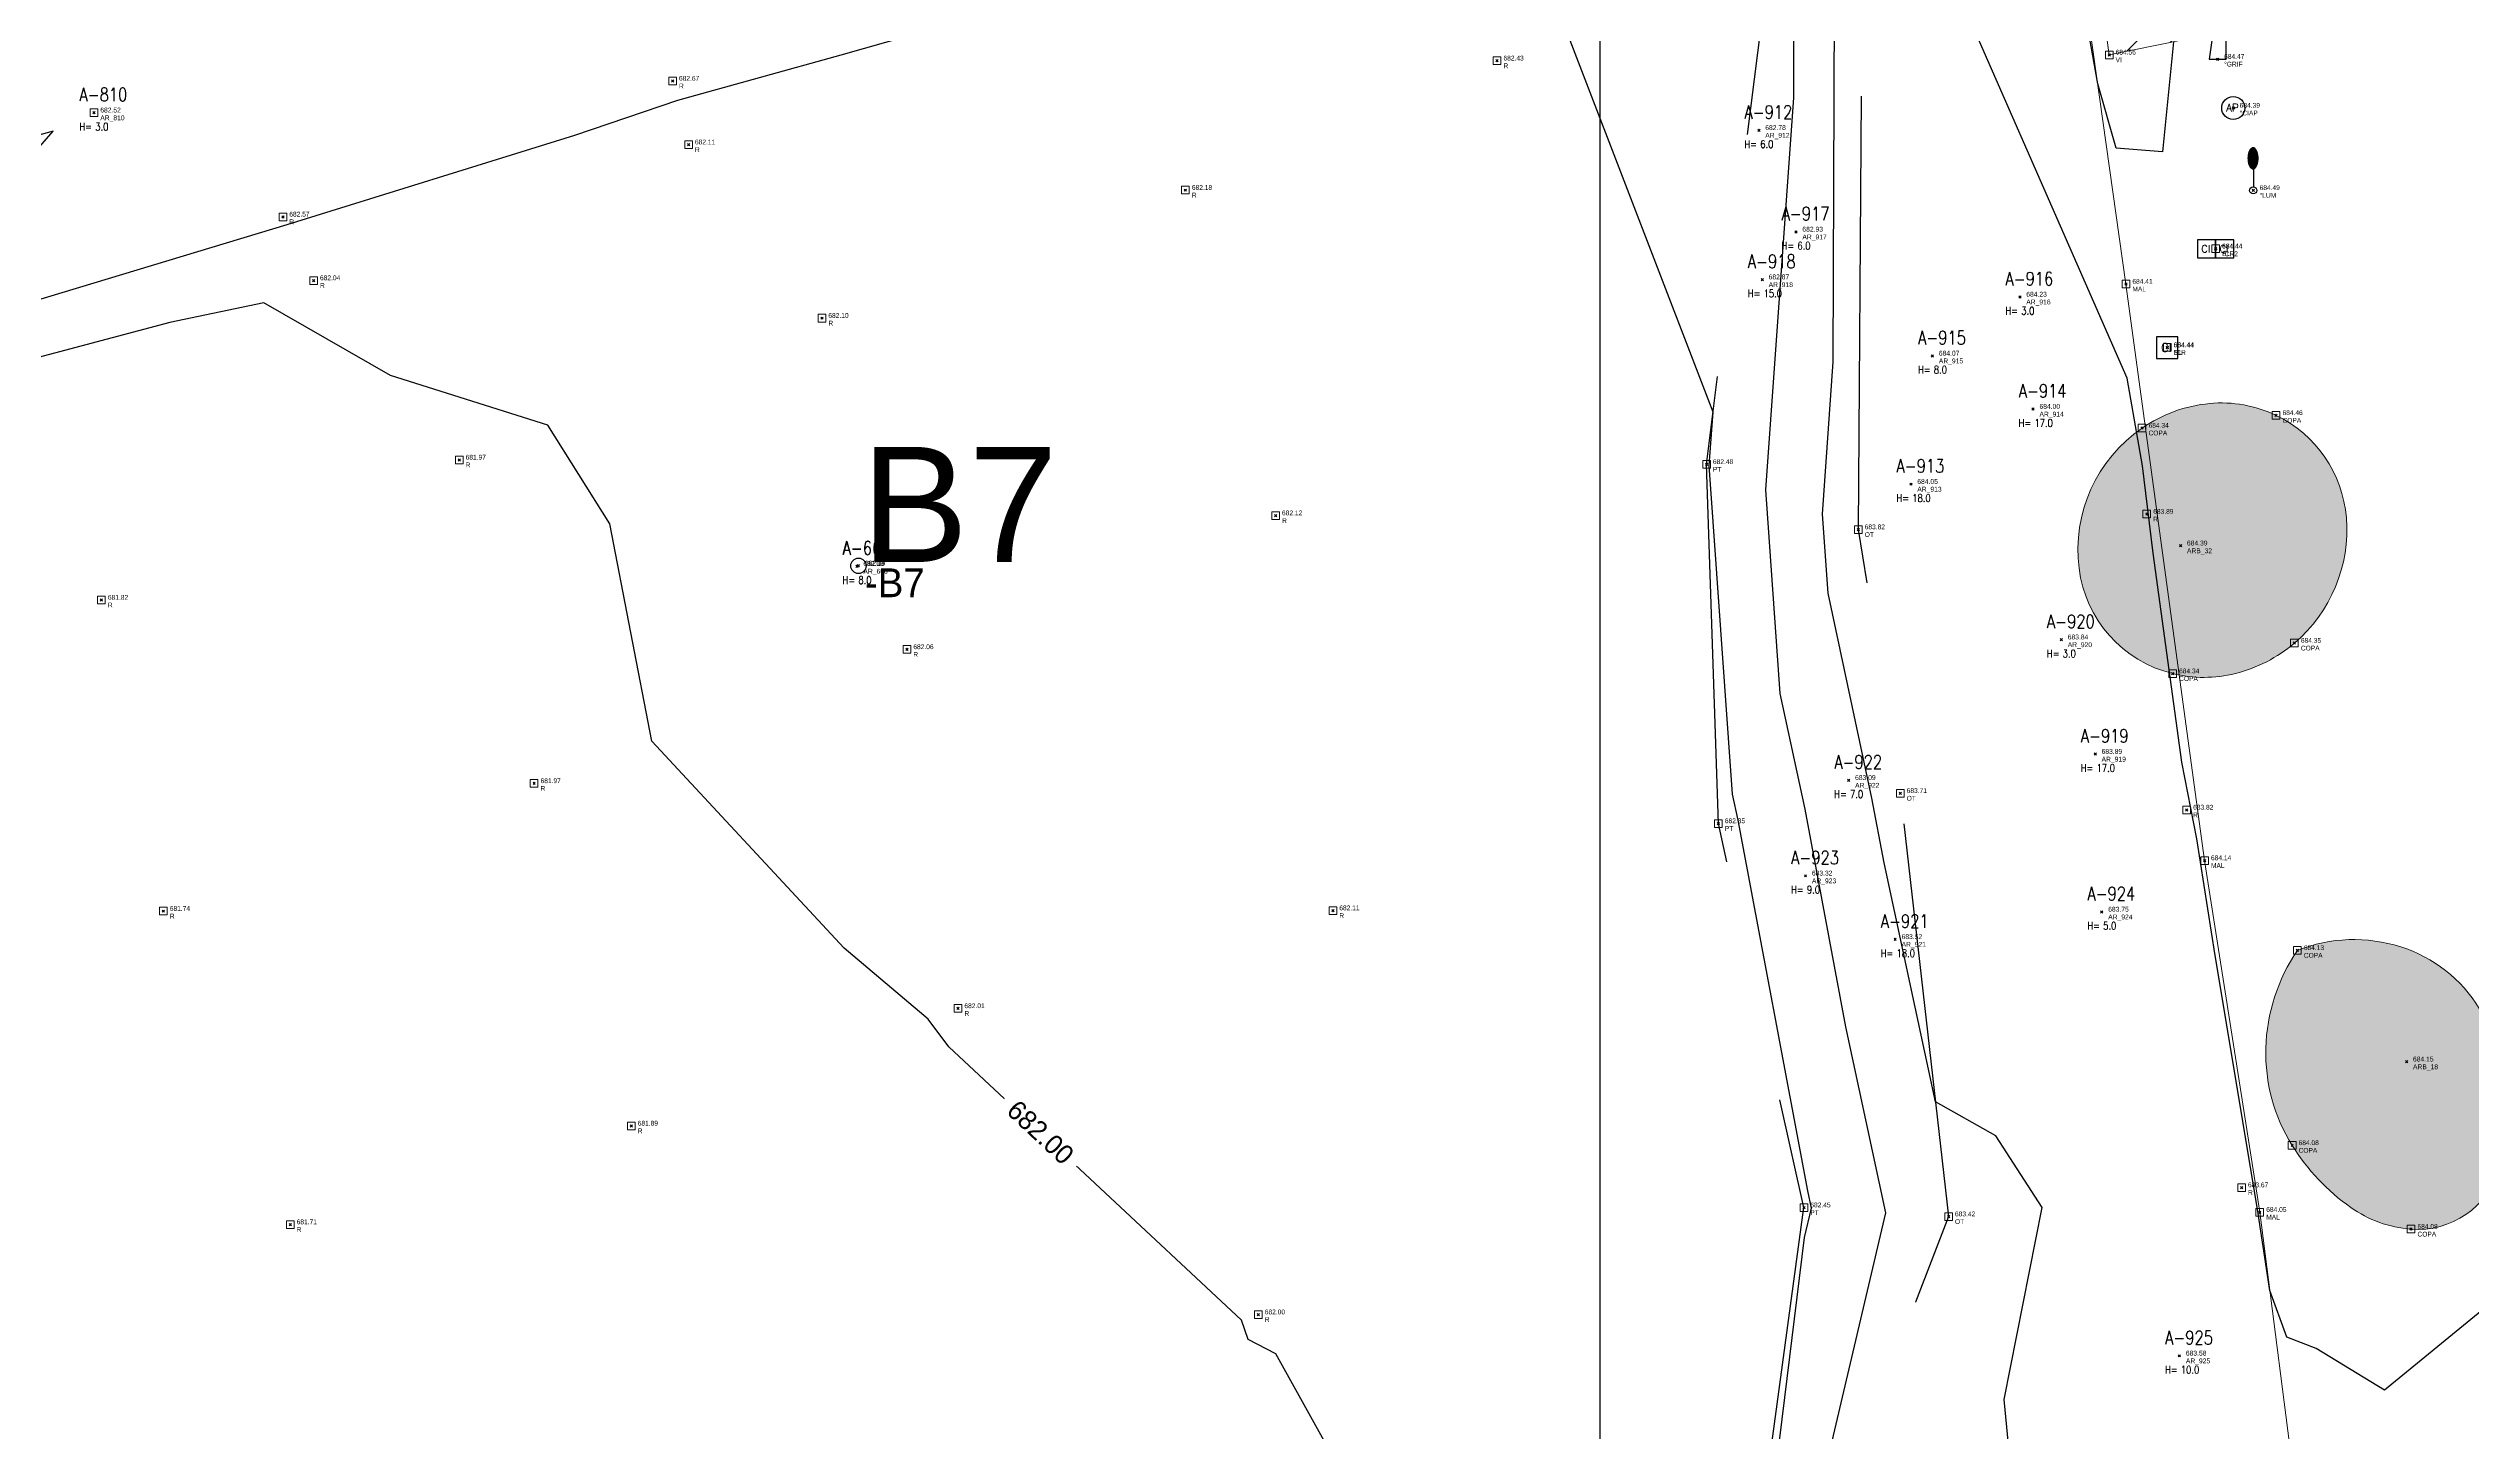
# Model space of a CAD drawing. Extents: x 350769 to 354978, y 6304672 to 6307963.
# Drawn here: x 352659.6 to 352722.7, y 6305958.3 to 6305994.3 of the extents above; entities that cross this region are included whole.
import ezdxf

# ---------------------------------------------------------------- set-up
doc = ezdxf.new("R2010")
doc.units = 0
doc.header["$PDMODE"] = 35
doc.header["$PDSIZE"] = 0.03
for name, pattern in [('4.0 - LO RECABARREN - DESNIVEL NUEVO$0$HIDDEN', [0.375, 0.25, -0.125]), ('CONTINUOS', [0]), ('DASHED', [19.05, 12.7, -6.35])]:
    doc.linetypes.add(name, pattern=pattern)
doc.layers.get('0').update_dxf_attribs({"linetype": 'CONTINUOUS'})
doc.layers.get('Defpoints').update_dxf_attribs({"linetype": 'CONTINUOUS'})
for name, color, linetype in [('02_Geo ext_Acotamiento', 7, 'CONTINUOUS'), ('02_Geo ext_Geometria', 2, 'CONTINUOUS'), ('03_Pav ext_Vereda HC', 42, 'CONTINUOUS'), ('1-ARBOL H1', 7, 'CONTINUOUS'), ('1-ARBOL H2', 1, 'CONTINUOUS'), ('1-ARBOL H3', 241, 'CONTINUOUS'), ('1-ARBOL NOMBRE', 3, 'CONTINUOUS'), ('1-ARBOL PTO', 7, 'CONTINUOUS'), ('1-ARBOLES COPA', 3, 'CONTINUOUS'), ('1-CERCO MALLA', 252, 'MALLA_LINE'), ('1-coordenadas', 8, 'CONTINUOUS'), ('1-PRS', 6, 'CONTINUOUS'), ('1-VEREDA', 251, 'CONTINUOUS'), ('3-TALUD', 252, 'DASHED'), ('C-TINN', 5, 'CONTINUOUS'), ('C-TOPO-MAJR', 9, 'CONTINUOUS'), ('C-TOPO-MINR', 8, 'CONTINUOUS'), ('V-NODE-TEXT DIC 2012', 31, 'CONTINUOUS'), ('Z-CIAP', 253, 'CONTINUOUS'), ('Z-CR', 253, 'CONTINUOUS'), ('Z-CR2', 253, 'CONTINUOUS'), ('Z-GRIF', 253, 'CONTINUOUS'), ('Z-LUM', 253, 'CONTINUOUS')]:
    doc.layers.add(name, color=color, linetype=linetype)
doc.layers.add('0_ASD_TOPOGRAFIA_ELEMENTOS', color=9, linetype='CONTINUOS', lineweight=5, true_color=0xbdbdbd)
doc.styles.add('A', font='arial.ttf', dxfattribs={"height": 2})
doc.styles.add('ROMANS', font='romans.shx', dxfattribs={"width": 0.65})
doc.linetypes.add('MALLA_LINE', pattern='A,0.5,-0.2,["MLL",STANDARD,S=0.1,R=0,X=-0.1,Y=-0.05],-0.25', length=0.95)
doc.dimstyles.new('Principal', dxfattribs={"dimscale": 0, "dimtxt": 2, "dimasz": 2, "dimexe": 1, "dimexo": 1, "dimtad": 1, "dimrnd": 0.05, "dimzin": 1, "dimtxsty": 'ROMANS', "dimcen": 2.5, "dimclrt": 2, "dimaunit": 2, "dimadec": 0, "dimazin": 0, "dimtfac": 1, "dimtmove": 0, "dimatfit": 3, "dimfxl": 1, "dimfxlon": 1, "dimarcsym": 0})

# ---------------------------------------------------------------- blocks, each defined once
blk = doc.blocks.new('COORDENADAS')
at = {"layer": '1-coordenadas'}
blk.add_line((520, -900.625), (520, -0.625), dxfattribs=at)
blk = doc.blocks.new('*D990')
at = {"layer": '02_Geo ext_Geometria', "color": 0, "lineweight": -2, "transparency": 16777216}
blk.add_line((352576.022, 6306008.91), (352574.44, 6306014.447), dxfattribs=at)
at = {"layer": '02_Geo ext_Geometria', "color": 0, "transparency": 16777216}
blk.add_solid([(352574.6, 6306014.493), (352574.28, 6306014.401), (352574.165, 6306015.409)], dxfattribs=at)
at = {"layer": 'Defpoints', "color": 0, "transparency": 16777216}
for p in [(352574.165, 6306015.409), (352689.665, 6305611.165)]:
    blk.add_point(p, dxfattribs=at)
at = {"layer": '02_Geo ext_Geometria', "color": 2, "transparency": 16777216, "insert": (352576.282, 6306011.306), "char_height": 1, "attachment_point": 5, "rotation": 285.94554, "style": 'ROMANS'}
blk.add_mtext('R420,40', dxfattribs=at)
blk = doc.blocks.new('*D1163')
at = {"layer": '02_Geo ext_Acotamiento', "color": 0, "lineweight": -2, "transparency": 16777216}
blk.add_line((352570.503, 6306007.292), (352568.844, 6306012.806), dxfattribs=at)
at = {"layer": '02_Geo ext_Acotamiento', "color": 0, "transparency": 16777216}
blk.add_solid([(352569.004, 6306012.854), (352568.685, 6306012.758), (352568.556, 6306013.764)], dxfattribs=at)
at = {"layer": 'Defpoints', "color": 0, "transparency": 16777216}
for p in [(352568.556, 6306013.764), (352689.665, 6305611.165)]:
    blk.add_point(p, dxfattribs=at)
at = {"layer": '02_Geo ext_Acotamiento', "color": 2, "transparency": 16777216, "insert": (352570.729, 6306009.69), "char_height": 1, "attachment_point": 5, "rotation": 286.7422, "style": 'ROMANS'}
blk.add_mtext('R420,40', dxfattribs=at)
blk = doc.blocks.new('*D1272')
at = {"layer": '02_Geo ext_Acotamiento', "color": 0, "lineweight": -2, "transparency": 16777216}
blk.add_line((352692.629, 6306022.167), (352692.3, 6306027.248), dxfattribs=at)
at = {"layer": '02_Geo ext_Acotamiento', "color": 0, "transparency": 16777216}
blk.add_solid([(352692.466, 6306027.259), (352692.134, 6306027.237), (352692.236, 6306028.246)], dxfattribs=at)
at = {"layer": 'Defpoints', "color": 0, "transparency": 16777216}
for p in [(352692.236, 6306028.246), (352695.623, 6305975.856)]:
    blk.add_point(p, dxfattribs=at)
at = {"layer": '02_Geo ext_Acotamiento', "color": 2, "transparency": 16777216, "insert": (352693.41, 6306024.144), "char_height": 1, "attachment_point": 5, "rotation": 273.69925, "style": 'ROMANS'}
blk.add_mtext('R52,50', dxfattribs=at)
blk = doc.blocks.new('*D1273')
at = {"layer": '02_Geo ext_Acotamiento', "color": 0, "lineweight": -2, "transparency": 16777216}
blk.add_line((352697.994, 6306038.1), (352696.966, 6306043.087), dxfattribs=at)
at = {"layer": '02_Geo ext_Acotamiento', "color": 0, "transparency": 16777216}
blk.add_solid([(352697.129, 6306043.121), (352696.802, 6306043.053), (352696.764, 6306044.067)], dxfattribs=at)
at = {"layer": 'Defpoints', "color": 0, "transparency": 16777216}
for p in [(352696.764, 6306044.067), (352708.778, 6305985.792)]:
    blk.add_point(p, dxfattribs=at)
at = {"layer": '02_Geo ext_Acotamiento', "color": 2, "transparency": 16777216, "insert": (352698.495, 6306040.166), "char_height": 1, "attachment_point": 5, "rotation": 281.64926, "style": 'ROMANS'}
blk.add_mtext('R59,50', dxfattribs=at)
blk = doc.blocks.new('*D1284')
at = {"layer": '02_Geo ext_Acotamiento', "color": 0, "lineweight": -2, "transparency": 16777216}
blk.add_line((352572.304, 6306010.521), (352570.703, 6306016.052), dxfattribs=at)
at = {"layer": '02_Geo ext_Acotamiento', "color": 0, "transparency": 16777216}
blk.add_solid([(352570.863, 6306016.098), (352570.543, 6306016.005), (352570.425, 6306017.012)], dxfattribs=at)
at = {"layer": 'Defpoints', "color": 0, "transparency": 16777216}
for p in [(352570.425, 6306017.012), (352668.732, 6305677.436)]:
    blk.add_point(p, dxfattribs=at)
at = {"layer": '02_Geo ext_Acotamiento', "color": 2, "transparency": 16777216, "insert": (352572.556, 6306012.917), "char_height": 1, "attachment_point": 5, "rotation": 286.1456, "style": 'ROMANS'}
blk.add_mtext('R353,50', dxfattribs=at)
blk = doc.blocks.new('*D1285')
at = {"layer": '02_Geo ext_Acotamiento', "color": 0, "lineweight": -2, "transparency": 16777216}
blk.add_line((352571.708, 6306017.61), (352570.121, 6306023.145), dxfattribs=at)
at = {"layer": '02_Geo ext_Acotamiento', "color": 0, "transparency": 16777216}
blk.add_solid([(352570.282, 6306023.191), (352569.961, 6306023.099), (352569.846, 6306024.106)], dxfattribs=at)
at = {"layer": 'Defpoints', "color": 0, "transparency": 16777216}
for p in [(352569.846, 6306024.106), (352673.986, 6305660.762)]:
    blk.add_point(p, dxfattribs=at)
at = {"layer": '02_Geo ext_Acotamiento', "color": 2, "transparency": 16777216, "insert": (352571.966, 6306020.005), "char_height": 1, "attachment_point": 5, "rotation": 285.99318, "style": 'ROMANS'}
blk.add_mtext('R377,95', dxfattribs=at)
blk = doc.blocks.new('GRIF')
at = {"layer": 'Z-GRIF'}
for p, q in [((-0.56, 1.97), (-0.56, 2.53)), ((-0.28, 2.53), (-0.56, 2.53)), ((-0.28, 1.97), (-0.56, 0)), ((-0.28, 1.97), (-0.56, 1.97)), ((-0.28, 2.65), (-0.28, 2.53)), ((0.56, 0), (0.56, 2.65)), ((-0.56, 0), (0.56, 0))]:
    blk.add_line(p, q, dxfattribs=at)
blk.add_arc((0.14, 2.65), 0.422, 0, 180, dxfattribs=at)
blk.add_point((0, 0), dxfattribs=at)
blk = doc.blocks.new('CR2')
at = {"layer": 'Z-CR2'}
for p, q in [((-1.69, 0.84), (-1.69, -0.84)), ((0, 0.84), (-1.69, 0.84)), ((0, 0.84), (0, -0.84)), ((1.69, 0.84), (0, 0.84)), ((0, -0.84), (0, 0.84)), ((1.69, -0.84), (1.69, 0.84)), ((-1.69, -0.84), (0, -0.84)), ((0, -0.84), (1.69, -0.84))]:
    blk.add_line(p, q, dxfattribs=at)
at = {"layer": 'Z-CR2', "style": 'ROMANS'}
for p in [(-1.33, -0.34), (0.36, -0.34)]:
    blk.add_text('CI', height=0.675, rotation=360, dxfattribs=at).set_placement(p)
blk = doc.blocks.new('LUM')
blk.add_hatch(color=256).paths.add_polyline_path([(0.32, 2.09, 0.048714), (0.29, 2.37, 0.062489), (0.22, 2.58, 0.102974), (0.1, 2.74, 0.180941), (-0.01, 2.78, 0.180941), (-0.12, 2.74, 0.102974), (-0.24, 2.58, 0.062489), (-0.31, 2.37, 0.048714), (-0.34, 2.09, 0.048714), (-0.31, 1.81, 0.062489), (-0.24, 1.6, 0.102974), (-0.12, 1.44, 0.180941), (-0.01, 1.4, 0.180941), (0.1, 1.44, 0.102974), (0.22, 1.6, 0.062489), (0.29, 1.81, 0.048714)])
at = {"layer": 'Z-LUM'}
blk.add_lwpolyline([(-0.34, 2.09, 0.048714), (-0.31, 1.81, 0.062489), (-0.24, 1.6, 0.102974), (-0.12, 1.44, 0.180941), (-0.01, 1.4, 0.180941), (0.1, 1.44, 0.102974), (0.22, 1.6, 0.062489), (0.29, 1.81, 0.048714), (0.32, 2.09, 0.048714), (0.29, 2.37, 0.062489), (0.22, 2.58, 0.102974), (0.1, 2.74, 0.180941), (-0.01, 2.78, 0.180941), (-0.12, 2.74, 0.102974), (-0.24, 2.58, 0.062489), (-0.31, 2.37, 0.048714)], format="xyb", close=True, dxfattribs=at)
blk.add_lwpolyline([(0.01, 1.4), (0.01, 0.23)], dxfattribs=at)
blk.add_circle((0, 0), 0.23, dxfattribs=at)
blk = doc.blocks.new('CR')
at = {"layer": 'Z-CR', "color": 9, "true_color": 0xbdbdbd}
for p, q in [((-1.12, 1.12), (-1.12, -1.12)), ((1.12, 1.12), (-1.12, 1.12)), ((1.12, -1.12), (1.12, 1.12)), ((-1.12, -1.12), (1.12, -1.12))]:
    blk.add_line(p, q, dxfattribs=at)
at = {"layer": 'Z-CR', "color": 9, "true_color": 0xbdbdbd, "style": 'ROMANS'}
blk.add_text('CI', height=0.9, dxfattribs=at).set_placement((-0.65, -0.45))
blk = doc.blocks.new('CIAP')
at = {"layer": 'Z-CIAP', "color": 9, "true_color": 0xbdbdbd}
blk.add_circle((0, 0), 1.2, dxfattribs=at)
at = {"layer": 'Z-CIAP', "color": 9, "true_color": 0xbdbdbd, "style": 'ROMANS'}
blk.add_text('AP', height=0.8, dxfattribs=at).set_placement((-0.75, -0.36))
blk = doc.blocks.new('TOPOGRAFIA')
at = {"layer": '1-ARBOLES COPA', "lineweight": 0, "true_color": 0xbdbdbd}
h = blk.add_hatch(dxfattribs=at)
h.set_pattern_fill('CROSS', color=9, scale=0.1)
h.set_pattern_definition([(0, (38000, -3000), (0.635, 0.635), [0.3175, -0.9525]), (90, (38000.15875, -3000.15875), (-0.635, 0.635), [0.3175, -0.9525])])
h.paths.add_polyline_path([(390721.393, 6302909.543, 1), (390730.245, 6302909.543, 1)])
h.paths.add_polyline_path([(390719.807, 6302924.839, 1), (390728.254, 6302924.839, 1)])
h.paths.add_polyline_path([(390716.655, 6302950.493, 1), (390722.697, 6302950.493, 1)])
h.paths.add_polyline_path([(390722.909, 6302969.327, 0.179753), (390720.86, 6302970.933, 0.173453), (390718.169, 6302970.841, 0.143521), (390717.346, 6302968.29, 0.146834), (390718.032, 6302965.758, 0.100613), (390719.559, 6302964.141, 0.135019), (390721.131, 6302963.576, 0.350252), (390723.436, 6302965.143, 0.215772)])
h.paths.add_polyline_path([(390732.812, 6302977.342), (390728.681, 6302981.642), (390726.267, 6302979.988), (390727.167, 6302972.964), (390728.289, 6302967.18), (390732.223, 6302966.675), (390735.036, 6302969.231)])
h.paths.add_polyline_path([(390714.121, 6302984.454, 0.280206), (390712.477, 6302980.798, 0.310977), (390714.918, 6302978.053, 0.122268), (390716.552, 6302978.057, 0.115194), (390718.092, 6302978.849, 0.24124), (390719.445, 6302982.115, 0.26668), (390717.613, 6302984.783, 0.136266), (390715.882, 6302985.093, 0.127671)])
h.paths.add_polyline_path([(390724.758, 6302997.798), (390725.21, 6302995.026), (390726.815, 6302992.32), (390729.681, 6302990.411), (390731.796, 6302991.983), (390732.55, 6302995.388), (390731.333, 6302997.877), (390730.685, 6303009.451), (390726.74, 6303025.307), (390725.708, 6303033.103), (390722.968, 6303035.55), (390721.004, 6303033.573), (390716.389, 6303032.982), (390716.63, 6303028.281), (390719.325, 6303023.025), (390720.173, 6303015.55), (390720.277, 6303010.218), (390719.75, 6303000.993)])
h.paths.add_polyline_path([(390716.397, 6303002.895, 1), (390713.548, 6303002.895, 1)])
h.paths.add_polyline_path([(390712.179, 6303012.913, 1), (390715.431, 6303012.913, 1)])
h.paths.add_polyline_path([(390710.816, 6303023.072, 1), (390713.477, 6303023.072, 1)])
h.paths.add_polyline_path([(390711.734, 6303032.401, 1), (390709.363, 6303032.401, 1)])
h.paths.add_polyline_path([(390722.996, 6303040.914, 1), (390719.808, 6303040.914, 1)])
at = {"layer": '1-VEREDA', "lineweight": 0, "true_color": 0xbdbdbd}
h = blk.add_hatch(dxfattribs=at)
h.set_pattern_fill('ANSI31', color=9, scale=0.2)
h.set_pattern_definition([(45, (38000, -3000), (-0.449012806053, 0.449012806053), [])])
h.paths.add_polyline_path([(390711.468, 6303007.008), (390713.263, 6302994.179), (390715.19, 6302994.569), (390713.489, 6303006.786), (390712.332, 6303014.86), (390711.669, 6303019.274), (390708.629, 6303040.875), (390708.17, 6303044.147), (390707.08, 6303052.266), (390706.612, 6303052.417), (390705.125, 6303052.22), (390706.221, 6303043.716), (390706.688, 6303040.54)])
at = {"layer": '1-ARBOL H1', "color": 9, "lineweight": 0, "true_color": 0xbdbdbd}
for p in [(390660.737, 6302992.67), (390704.132, 6302992.213), (390705.1, 6302989.565), (390704.22, 6302988.322), (390710.935, 6302987.87), (390708.656, 6302986.334), (390711.279, 6302984.947), (390708.095, 6302982.991), (390680.626, 6302980.853), (390680.627, 6302980.851), (390712.015, 6302978.938), (390712.898, 6302975.955), (390706.473, 6302975.274), (390705.348, 6302972.784), (390713.07, 6302971.843), (390707.685, 6302971.129), (390715.095, 6302960.274)]:
    blk.add_point(p, dxfattribs=at)
at = {"layer": '1-ARBOL PTO', "color": 9, "lineweight": 0, "true_color": 0xbdbdbd}
for p in [(390660.737, 6302992.67), (390704.132, 6302992.213), (390705.1, 6302989.565), (390704.22, 6302988.322), (390710.935, 6302987.87), (390708.656, 6302986.334), (390711.279, 6302984.947), (390708.095, 6302982.991), (390680.626, 6302980.853), (390680.627, 6302980.851), (390712.015, 6302978.938), (390712.898, 6302975.955), (390706.473, 6302975.274), (390705.348, 6302972.784), (390713.07, 6302971.843), (390707.685, 6302971.129), (390715.095, 6302960.274)]:
    blk.add_point(p, dxfattribs=at)
at = {"layer": '1-ARBOLES COPA', "color": 9, "lineweight": 0, "true_color": 0xbdbdbd, "flags": 128}
blk.add_lwpolyline([(390718.092, 6302978.849, -0.115194), (390716.552, 6302978.057, -0.122268), (390714.918, 6302978.053, -0.310977), (390712.477, 6302980.798, -0.280206), (390714.121, 6302984.454, -0.127671), (390715.882, 6302985.093, -0.136266), (390717.613, 6302984.783, -0.26668), (390719.445, 6302982.115, -0.24124)], format="xyb", close=True, dxfattribs=at)
blk.add_lwpolyline([(390718.169, 6302970.841, 0.143521), (390717.346, 6302968.29, 0.146834), (390718.032, 6302965.758, 0.100613), (390719.559, 6302964.141, 0.135019), (390721.131, 6302963.576, 0.350252), (390723.436, 6302965.143, 0.215772), (390722.909, 6302969.327, 0.179753), (390720.86, 6302970.933, 0.173453), (390718.169, 6302970.841)], format="xyb", dxfattribs=at)
at = {"layer": '1-CERCO MALLA', "color": 9, "lineweight": 0, "true_color": 0xbdbdbd, "flags": 128}
blk.add_lwpolyline([(390709.914, 6303014.687), (390711.136, 6303006.409), (390713.701, 6302988.205), (390715.749, 6302973.182), (390717.189, 6302964.018), (390718.191, 6302956.219), (390719.155, 6302947.595), (390720.516, 6302939.219), (390721.665, 6302930.18)], dxfattribs=at)
at = {"layer": '1-coordenadas', "color": 9, "linetype": '4.0 - LO RECABARREN - DESNIVEL NUEVO$0$HIDDEN', "lineweight": 0, "ltscale": 50, "true_color": 0xbdbdbd}
blk.add_line((390700, 6302300), (390700, 6303200), dxfattribs=at)
at = {"layer": '1-PRS', "color": 9, "lineweight": 0, "true_color": 0xbdbdbd}
blk.add_circle((390680.665, 6302980.863), 0.2, dxfattribs=at)
blk.add_point((390680.665, 6302980.863), dxfattribs=at)
at = {"layer": '1-VEREDA', "color": 9, "lineweight": 0, "true_color": 0xbdbdbd, "flags": 128}
blk.add_lwpolyline([(390708.629, 6303040.875), (390711.669, 6303019.274), (390712.332, 6303014.86), (390713.489, 6303006.786), (390715.19, 6302994.569), (390713.263, 6302994.179), (390711.468, 6303007.008), (390706.688, 6303040.54)], dxfattribs=at)
at = {"layer": '3-TALUD', "color": 9, "lineweight": 0, "true_color": 0xbdbdbd, "flags": 128}
blk.add_lwpolyline([(390703.977, 6302954.407), (390705.307, 6302964.136), (390703.079, 6302974.147), (390702.768, 6302983.506), (390704.45, 6302997.008), (390706.129, 6303001.935), (390706.833, 6302998.042), (390706.724, 6302981.807), (390707.818, 6302974.935), (390709.077, 6302963.902), (390705.521, 6302954.702)], dxfattribs=at)
at = {"layer": 'C-TINN', "color": 9, "linetype": 'Continuous', "lineweight": 0, "true_color": 0xbdbdbd}
for points, elevation in [([(390713.163, 6302994.079), (390713.163, 6302994.279), (390713.363, 6302994.279), (390713.363, 6302994.079), (390713.163, 6302994.079)], 684.559), ([(390697.209, 6302993.924), (390697.209, 6302994.124), (390697.409, 6302994.124), (390697.409, 6302993.924), (390697.209, 6302993.924)], 682.427), ([(390675.72, 6302993.397), (390675.72, 6302993.597), (390675.92, 6302993.597), (390675.92, 6302993.397), (390675.72, 6302993.397)], 682.674), ([(390660.637, 6302992.57), (390660.637, 6302992.77), (390660.837, 6302992.77), (390660.837, 6302992.57), (390660.637, 6302992.57)], 682.52), ([(390676.136, 6302991.738), (390676.136, 6302991.938), (390676.336, 6302991.938), (390676.336, 6302991.738), (390676.136, 6302991.738)], 682.107), ([(390689.088, 6302990.553), (390689.088, 6302990.753), (390689.288, 6302990.753), (390689.288, 6302990.553), (390689.088, 6302990.553)], 682.18), ([(390665.563, 6302989.857), (390665.563, 6302990.057), (390665.763, 6302990.057), (390665.763, 6302989.857), (390665.563, 6302989.857)], 682.568), ([(390715.942, 6302989.026), (390715.942, 6302989.226), (390716.142, 6302989.226), (390716.142, 6302989.026), (390715.942, 6302989.026)], 684.441), ([(390666.363, 6302988.198), (390666.363, 6302988.398), (390666.563, 6302988.398), (390666.563, 6302988.198), (390666.363, 6302988.198)], 682.037), ([(390713.601, 6302988.105), (390713.601, 6302988.305), (390713.801, 6302988.305), (390713.801, 6302988.105), (390713.601, 6302988.105)], 684.414), ([(390679.613, 6302987.217), (390679.613, 6302987.417), (390679.813, 6302987.417), (390679.813, 6302987.217), (390679.613, 6302987.217)], 682.102), ([(390714.68, 6302986.453), (390714.68, 6302986.653), (390714.88, 6302986.653), (390714.88, 6302986.453), (390714.68, 6302986.453)], 684.442), ([(390717.513, 6302984.683), (390717.513, 6302984.883), (390717.713, 6302984.883), (390717.713, 6302984.683), (390717.513, 6302984.683)], 684.456), ([(390714.021, 6302984.354), (390714.021, 6302984.554), (390714.221, 6302984.554), (390714.221, 6302984.354), (390714.021, 6302984.354)], 684.342), ([(390670.159, 6302983.523), (390670.159, 6302983.723), (390670.359, 6302983.723), (390670.359, 6302983.523), (390670.159, 6302983.523)], 681.967), ([(390702.668, 6302983.406), (390702.668, 6302983.606), (390702.868, 6302983.606), (390702.868, 6302983.406), (390702.668, 6302983.406)], 682.476), ([(390714.144, 6302982.111), (390714.144, 6302982.311), (390714.344, 6302982.311), (390714.344, 6302982.111), (390714.144, 6302982.111)], 683.89), ([(390691.437, 6302982.071), (390691.437, 6302982.271), (390691.637, 6302982.271), (390691.637, 6302982.071), (390691.437, 6302982.071)], 682.12), ([(390706.624, 6302981.707), (390706.624, 6302981.907), (390706.824, 6302981.907), (390706.824, 6302981.707), (390706.624, 6302981.707)], 683.817), ([(390660.835, 6302979.871), (390660.835, 6302980.071), (390661.035, 6302980.071), (390661.035, 6302979.871), (390660.835, 6302979.871)], 681.82), ([(390681.827, 6302978.583), (390681.827, 6302978.783), (390682.027, 6302978.783), (390682.027, 6302978.583), (390681.827, 6302978.583)], 682.065), ([(390717.992, 6302978.749), (390717.992, 6302978.949), (390718.192, 6302978.949), (390718.192, 6302978.749), (390717.992, 6302978.749)], 684.353), ([(390714.818, 6302977.953), (390714.818, 6302978.153), (390715.018, 6302978.153), (390715.018, 6302977.953), (390714.818, 6302977.953)], 684.338), ([(390672.112, 6302975.091), (390672.112, 6302975.291), (390672.312, 6302975.291), (390672.312, 6302975.091), (390672.112, 6302975.091)], 681.97), ([(390707.718, 6302974.835), (390707.718, 6302975.035), (390707.918, 6302975.035), (390707.918, 6302974.835), (390707.718, 6302974.835)], 683.712), ([(390702.979, 6302974.047), (390702.979, 6302974.247), (390703.179, 6302974.247), (390703.179, 6302974.047), (390702.979, 6302974.047)], 682.353), ([(390715.184, 6302974.401), (390715.184, 6302974.601), (390715.384, 6302974.601), (390715.384, 6302974.401), (390715.184, 6302974.401)], 683.818), ([(390715.649, 6302973.082), (390715.649, 6302973.282), (390715.849, 6302973.282), (390715.849, 6302973.082), (390715.649, 6302973.082)], 684.136), ([(390662.449, 6302971.763), (390662.449, 6302971.963), (390662.649, 6302971.963), (390662.649, 6302971.763), (390662.449, 6302971.763)], 681.737), ([(390692.93, 6302971.778), (390692.93, 6302971.978), (390693.13, 6302971.978), (390693.13, 6302971.778), (390692.93, 6302971.778)], 682.106), ([(390718.069, 6302970.741), (390718.069, 6302970.941), (390718.269, 6302970.941), (390718.269, 6302970.741), (390718.069, 6302970.741)], 684.13), ([(390683.159, 6302969.227), (390683.159, 6302969.427), (390683.359, 6302969.427), (390683.359, 6302969.227), (390683.159, 6302969.227)], 682.011), ([(390674.645, 6302966.167), (390674.645, 6302966.367), (390674.845, 6302966.367), (390674.845, 6302966.167), (390674.645, 6302966.167)], 681.89), ([(390717.932, 6302965.658), (390717.932, 6302965.858), (390718.132, 6302965.858), (390718.132, 6302965.658), (390717.932, 6302965.658)], 684.083), ([(390716.614, 6302964.559), (390716.614, 6302964.759), (390716.814, 6302964.759), (390716.814, 6302964.559), (390716.614, 6302964.559)], 683.668), ([(390705.207, 6302964.036), (390705.207, 6302964.236), (390705.407, 6302964.236), (390705.407, 6302964.036), (390705.207, 6302964.036)], 682.449), ([(390708.977, 6302963.802), (390708.977, 6302964.002), (390709.177, 6302964.002), (390709.177, 6302963.802), (390708.977, 6302963.802)], 683.421), ([(390717.089, 6302963.918), (390717.089, 6302964.118), (390717.289, 6302964.118), (390717.289, 6302963.918), (390717.089, 6302963.918)], 684.049), ([(390665.755, 6302963.596), (390665.755, 6302963.796), (390665.955, 6302963.796), (390665.955, 6302963.596), (390665.755, 6302963.596)], 681.711), ([(390721.031, 6302963.476), (390721.031, 6302963.676), (390721.231, 6302963.676), (390721.231, 6302963.476), (390721.031, 6302963.476)], 684.078), ([(390690.988, 6302961.248), (390690.988, 6302961.448), (390691.188, 6302961.448), (390691.188, 6302961.248), (390690.988, 6302961.248)], 682.005)]:
    blk.add_lwpolyline(points, dxfattribs=dict(at, elevation=elevation))
for p in [(390697.309, 6302994.024, 682.427), (390713.263, 6302994.179, 684.559), (390675.82, 6302993.497, 682.674), (390660.737, 6302992.67, 682.52), (390676.236, 6302991.838, 682.107), (390689.188, 6302990.653, 682.18), (390665.663, 6302989.957, 682.568), (390716.042, 6302989.126, 684.441), (390666.463, 6302988.298, 682.037), (390713.701, 6302988.205, 684.414), (390679.713, 6302987.317, 682.102), (390714.78, 6302986.553, 684.442), (390714.121, 6302984.454, 684.342), (390717.613, 6302984.783, 684.456), (390670.259, 6302983.623, 681.967), (390702.768, 6302983.506, 682.476), (390691.537, 6302982.171, 682.12), (390706.724, 6302981.807, 683.817), (390714.244, 6302982.211, 683.89), (390660.935, 6302979.971, 681.82), (390681.927, 6302978.683, 682.065), (390718.092, 6302978.849, 684.353), (390714.918, 6302978.053, 684.338), (390672.212, 6302975.191, 681.97), (390707.818, 6302974.935, 683.712), (390703.079, 6302974.147, 682.353), (390715.284, 6302974.501, 683.818), (390715.749, 6302973.182, 684.136), (390662.549, 6302971.863, 681.737), (390693.03, 6302971.878, 682.106), (390718.169, 6302970.841, 684.13), (390683.259, 6302969.327, 682.011), (390674.745, 6302966.267, 681.89), (390718.032, 6302965.758, 684.083), (390716.714, 6302964.659, 683.668), (390705.307, 6302964.136, 682.449), (390717.189, 6302964.018, 684.049), (390665.855, 6302963.696, 681.711), (390709.077, 6302963.902, 683.421), (390721.131, 6302963.576, 684.078), (390691.088, 6302961.348, 682.005)]:
    blk.add_point(p, dxfattribs=at)
at = {"layer": 'C-TOPO-MAJR', "color": 9, "linetype": 'Continuous', "lineweight": -3, "true_color": 0xbdbdbd, "elevation": 682.5}
for points in [[(390704.224, 6302954.454), (390705.325, 6302963.357), (390705.505, 6302964.124), (390705.408, 6302964.572), (390703.592, 6302974.232), (390703.445, 6302974.916), (390702.839, 6302983.476), (390702.938, 6302984.868), (390699.125, 6302994.783), (390696.963, 6302995.371), (390691.436, 6302997.312), (390687.873, 6302996.396), (390685.962, 6302995.815), (390680.206, 6302994.172), (390675.948, 6302992.988), (390673.264, 6302992.077), (390665.765, 6302989.745), (390656.819, 6302987.044)], [(390657.575, 6302989.784), (390659.674, 6302992.193), (390653.758, 6302990.545)]]:
    blk.add_lwpolyline(points, dxfattribs=at)
at = {"layer": 'C-TOPO-MINR', "color": 9, "linetype": 'Continuous', "lineweight": -3, "true_color": 0xbdbdbd}
for points, elevation in [([(390714.935, 6302994.517), (390714.653, 6302991.652), (390713.441, 6302991.748), (390712.966, 6302993.423), (390711.562, 6303001.31)], 684.5), ([(390723.068, 6302961.535), (390720.439, 6302959.377), (390718.655, 6302960.462), (390717.897, 6302960.759), (390717.452, 6302961.974), (390717.128, 6302964.1), (390716.029, 6302970.705), (390715.55, 6302973.746), (390715.156, 6302975.744), (390714.409, 6302981.19), (390714.214, 6302982.757), (390714.13, 6302983.469), (390713.728, 6302985.757), (390708.145, 6302998.493)], 684), ([(390710.902, 6302955.255), (390710.528, 6302959.136), (390711.52, 6302964.144), (390710.312, 6302966.011), (390708.735, 6302966.897), (390707.397, 6302973.122), (390707.079, 6302974.812), (390705.935, 6302980.148), (390705.789, 6302982.209), (390706.07, 6302986.176), (390706.113, 6302997.73)], 683.5), ([(390705.498, 6302955.725), (390707.444, 6302964.003), (390706.402, 6302968.847), (390705.335, 6302974.522), (390704.69, 6302977.532), (390704.314, 6302982.842), (390705.04, 6302993.066), (390705.055, 6302997.271), (390705.141, 6302999.036), (390703.241, 6303000.239), (390699.721, 6303001.184), (390695.623, 6303000.214), (390691.24, 6302999.087), (390685.35, 6302997.297), (390681.393, 6302996.168), (390682.162, 6303000.699), (390681.881, 6303000.881), (390674.204, 6302999.744), (390671.212, 6302999.331), (390664.503, 6302997.963), (390663.915, 6302997.762), (390661.542, 6302997.119), (390656.758, 6302997.884)], 683), ([(390696.571, 6302951.275), (390691.54, 6302960.324), (390690.818, 6302960.698), (390690.644, 6302961.208), (390683.024, 6302968.326), (390682.485, 6302969.049), (390680.295, 6302970.9), (390675.28, 6302976.294), (390674.188, 6302981.96), (390672.57, 6302984.526), (390668.469, 6302985.827), (390665.166, 6302987.714), (390662.719, 6302987.208), (390653.563, 6302984.77)], 682)]:
    blk.add_lwpolyline(points, dxfattribs=dict(at, elevation=elevation))
at = {"layer": 'V-NODE-TEXT DIC 2012', "color": 9, "lineweight": 0, "true_color": 0xbdbdbd}
for p in [(390697.309, 6302994.024), (390713.263, 6302994.179), (390716.092, 6302994.067), (390675.82, 6302993.497), (390660.737, 6302992.67), (390716.497, 6302992.793), (390676.236, 6302991.838), (390704.132, 6302992.213), (390689.188, 6302990.653), (390717.016, 6302990.647), (390665.663, 6302989.957), (390705.1, 6302989.565), (390716.037, 6302989.123), (390716.042, 6302989.126), (390666.463, 6302988.298), (390704.22, 6302988.322), (390713.701, 6302988.205), (390710.935, 6302987.87), (390679.713, 6302987.317), (390708.656, 6302986.334), (390714.775, 6302986.55), (390714.78, 6302986.553), (390711.279, 6302984.947), (390714.121, 6302984.454), (390717.613, 6302984.783), (390670.259, 6302983.623), (390702.768, 6302983.506), (390708.095, 6302982.991), (390691.537, 6302982.171), (390706.724, 6302981.807), (390714.244, 6302982.211), (390715.123, 6302981.386), (390680.626, 6302980.853), (390680.627, 6302980.851), (390680.665, 6302980.863), (390660.935, 6302979.971), (390681.927, 6302978.683), (390712.015, 6302978.938), (390718.092, 6302978.849), (390714.918, 6302978.053), (390712.898, 6302975.955), (390672.212, 6302975.191), (390706.473, 6302975.274), (390707.818, 6302974.935), (390703.079, 6302974.147), (390715.284, 6302974.501), (390715.749, 6302973.182), (390705.348, 6302972.784), (390662.549, 6302971.863), (390693.03, 6302971.878), (390713.07, 6302971.843), (390707.685, 6302971.129), (390718.169, 6302970.841), (390683.259, 6302969.327), (390721.014, 6302967.938), (390674.745, 6302966.267), (390718.032, 6302965.758), (390716.714, 6302964.659), (390705.307, 6302964.136), (390717.189, 6302964.018), (390665.855, 6302963.696), (390709.077, 6302963.902), (390721.131, 6302963.576), (390691.088, 6302961.348), (390715.095, 6302960.274)]:
    blk.add_point(p, dxfattribs=at)
at = {"layer": 'Z-CIAP', "color": 9, "lineweight": 0, "true_color": 0xbdbdbd, "xscale": 0.25, "yscale": 0.25, "zscale": 0.25}
blk.add_blockref('CIAP', (390716.497, 6302992.793), dxfattribs=at)
at = {"layer": 'Z-CR', "color": 9, "lineweight": 0, "true_color": 0xbdbdbd, "xscale": 0.25, "yscale": 0.25, "zscale": 0.25}
blk.add_blockref('CR', (390714.775, 6302986.55), dxfattribs=at)
at = {"layer": 'Z-CR2', "color": 9, "lineweight": 0, "true_color": 0xbdbdbd, "xscale": 0.28, "yscale": 0.28, "zscale": 0.28}
blk.add_blockref('CR2', (390716.037, 6302989.123), dxfattribs=at)
at = {"layer": 'Z-GRIF', "color": 9, "lineweight": 0, "true_color": 0xbdbdbd, "xscale": 0.4, "yscale": 0.4, "zscale": 0.4}
blk.add_blockref('GRIF', (390716.092, 6302994.067), dxfattribs=at)
at = {"layer": 'Z-LUM', "color": 9, "lineweight": 0, "true_color": 0xbdbdbd, "xscale": 0.4, "yscale": 0.4, "zscale": 0.4}
blk.add_blockref('LUM', (390717.016, 6302990.647), dxfattribs=at)
at = {"layer": '1-ARBOL H2', "color": 9, "lineweight": 0, "true_color": 0xbdbdbd, "style": 'ROMANS', "width": 0.8}
for p in [(390660.36, 6302992.208), (390703.755, 6302991.751), (390704.723, 6302989.103), (390703.843, 6302987.86), (390710.558, 6302987.408), (390708.279, 6302985.872), (390710.902, 6302984.485), (390707.718, 6302982.529), (390680.249, 6302980.391), (390680.25, 6302980.389), (390711.638, 6302978.476), (390712.521, 6302975.493), (390706.096, 6302974.812), (390704.971, 6302972.322), (390712.693, 6302971.381), (390707.308, 6302970.667), (390714.718, 6302959.812)]:
    blk.add_text('H=', height=0.2, dxfattribs=at).set_placement(p)
at = {"layer": '1-ARBOL H3', "color": 9, "lineweight": 0, "true_color": 0xbdbdbd, "style": 'ROMANS', "width": 0.8}
for s, p in [('3.0', (390660.773, 6302992.208)), ('6.0', (390704.168, 6302991.751)), ('6.0', (390705.136, 6302989.103)), ('15.0', (390704.256, 6302987.86)), ('3.0', (390710.971, 6302987.408)), ('8.0', (390708.692, 6302985.872)), ('17.0', (390711.315, 6302984.485)), ('18.0', (390708.131, 6302982.529)), ('8.0', (390680.662, 6302980.391)), ('8.0', (390680.663, 6302980.389)), ('3.0', (390712.051, 6302978.476)), ('17.0', (390712.934, 6302975.493)), ('7.0', (390706.509, 6302974.812)), ('9.0', (390705.384, 6302972.322)), ('5.0', (390713.106, 6302971.381)), ('18.0', (390707.721, 6302970.667)), ('10.0', (390715.131, 6302959.812))]:
    blk.add_text(s, height=0.2, dxfattribs=at).set_placement(p)
at = {"layer": '1-ARBOL NOMBRE', "color": 9, "lineweight": 0, "true_color": 0xbdbdbd, "style": 'ROMANS', "width": 0.8}
for s, p in [('A-810', (390660.36, 6302992.97)), ('A-912', (390703.755, 6302992.513)), ('A-917', (390704.723, 6302989.865)), ('A-918', (390703.843, 6302988.622)), ('A-916', (390710.558, 6302988.17)), ('A-915', (390708.279, 6302986.634)), ('A-914', (390710.902, 6302985.247)), ('A-913', (390707.718, 6302983.291)), ('A-666', (390680.249, 6302981.153)), ('A-666', (390680.25, 6302981.151)), ('A-920', (390711.638, 6302979.238)), ('A-919', (390712.521, 6302976.255)), ('A-922', (390706.096, 6302975.574)), ('A-923', (390704.971, 6302973.084)), ('A-924', (390712.693, 6302972.143)), ('A-921', (390707.308, 6302971.429)), ('A-925', (390714.718, 6302960.574))]:
    blk.add_text(s, height=0.35, dxfattribs=at).set_placement(p)
at = {"layer": '1-PRS', "color": 9, "lineweight": 0, "true_color": 0xbdbdbd, "style": 'A'}
blk.add_text('B7', height=3, dxfattribs=at).set_placement((390680.732, 6302980.963))
at = {"layer": 'V-NODE-TEXT DIC 2012', "color": 9, "lineweight": 0, "true_color": 0xbdbdbd}
for s, height, p in [('684.56', 0.125, (390713.43, 6302994.187)), ('682.43', 0.125, (390697.476, 6302994.032)), ('R', 0.125, (390697.476, 6302993.832)), ('VI', 0.125, (390713.43, 6302993.987)), ('684.47', 0.125, (390716.259, 6302994.075)), ('°GRIF', 0.125, (390716.259, 6302993.875)), ('682.67', 0.125, (390675.987, 6302993.505)), ('R', 0.125, (390675.987, 6302993.305)), ('AR_810', 0.127, (390660.904, 6302992.475)), ('682.52', 0.127, (390660.904, 6302992.677)), ('684.39', 0.125, (390716.664, 6302992.801)), ('°CIAP', 0.125, (390716.664, 6302992.601)), ('682.11', 0.125, (390676.403, 6302991.846)), ('R', 0.125, (390676.403, 6302991.646)), ('AR_912', 0.127, (390704.299, 6302992.018)), ('682.78', 0.127, (390704.299, 6302992.22)), ('682.18', 0.125, (390689.355, 6302990.661)), ('R', 0.125, (390689.355, 6302990.461)), ('684.49', 0.125, (390717.183, 6302990.655)), ('°LUM', 0.125, (390717.183, 6302990.455)), ('682.57', 0.125, (390665.83, 6302989.965)), ('R', 0.125, (390665.83, 6302989.765)), ('AR_917', 0.127, (390705.267, 6302989.37)), ('682.93', 0.127, (390705.267, 6302989.572)), ('684.44', 0.125, (390716.204, 6302989.131)), ('684.44', 0.125, (390716.209, 6302989.134)), ('°CR2', 0.125, (390716.204, 6302988.931)), ('EL', 0.125, (390716.209, 6302988.934)), ('682.04', 0.125, (390666.63, 6302988.306)), ('R', 0.125, (390666.63, 6302988.106)), ('AR_918', 0.127, (390704.387, 6302988.127)), ('682.87', 0.127, (390704.387, 6302988.329)), ('684.23', 0.127, (390711.102, 6302987.877)), ('684.41', 0.125, (390713.868, 6302988.213)), ('MAL', 0.125, (390713.868, 6302988.013)), ('682.10', 0.125, (390679.88, 6302987.325)), ('AR_916', 0.127, (390711.102, 6302987.675)), ('R', 0.125, (390679.88, 6302987.125)), ('AR_915', 0.127, (390708.823, 6302986.139)), ('684.07', 0.127, (390708.823, 6302986.341)), ('684.44', 0.125, (390714.942, 6302986.558)), ('°CR', 0.125, (390714.942, 6302986.358)), ('684.44', 0.125, (390714.947, 6302986.561)), ('EL', 0.125, (390714.947, 6302986.361)), ('AR_914', 0.127, (390711.446, 6302984.752)), ('684.00', 0.127, (390711.446, 6302984.954)), ('684.46', 0.125, (390717.78, 6302984.791)), ('684.34', 0.125, (390714.288, 6302984.462)), ('COPA', 0.125, (390714.288, 6302984.262)), ('COPA', 0.125, (390717.78, 6302984.591)), ('681.97', 0.125, (390670.426, 6302983.631)), ('R', 0.125, (390670.426, 6302983.431)), ('682.48', 0.125, (390702.935, 6302983.514)), ('PT', 0.125, (390702.935, 6302983.314)), ('AR_913', 0.127, (390708.262, 6302982.796)), ('684.05', 0.127, (390708.262, 6302982.998)), ('682.12', 0.125, (390691.704, 6302982.179)), ('683.89', 0.125, (390714.411, 6302982.219)), ('R', 0.125, (390691.704, 6302981.979)), ('683.82', 0.125, (390706.891, 6302981.815)), ('OT', 0.125, (390706.891, 6302981.615)), ('R', 0.125, (390714.411, 6302982.019)), ('ARB_32', 0.127, (390715.29, 6302981.191)), ('684.39', 0.127, (390715.29, 6302981.393)), ('AR_666', 0.127, (390680.793, 6302980.658)), ('AR_666', 0.127, (390680.794, 6302980.656)), ('682.09', 0.127, (390680.793, 6302980.86)), ('682.10', 0.127, (390680.794, 6302980.858)), ('682.19', 0.127, (390680.832, 6302980.87)), ('-B7', 0.75, (390680.832, 6302980.045)), ('681.82', 0.125, (390661.102, 6302979.979)), ('R', 0.125, (390661.102, 6302979.779)), ('682.06', 0.125, (390682.094, 6302978.691)), ('R', 0.125, (390682.094, 6302978.491)), ('AR_920', 0.127, (390712.182, 6302978.743)), ('683.84', 0.127, (390712.182, 6302978.945)), ('684.35', 0.125, (390718.259, 6302978.857)), ('COPA', 0.125, (390718.259, 6302978.657)), ('684.34', 0.125, (390715.085, 6302978.061)), ('COPA', 0.125, (390715.085, 6302977.861)), ('683.89', 0.127, (390713.065, 6302975.962)), ('683.09', 0.127, (390706.64, 6302975.281)), ('AR_919', 0.127, (390713.065, 6302975.76)), ('681.97', 0.125, (390672.379, 6302975.199)), ('R', 0.125, (390672.379, 6302974.999)), ('AR_922', 0.127, (390706.64, 6302975.079)), ('683.71', 0.125, (390707.985, 6302974.943)), ('OT', 0.125, (390707.985, 6302974.743)), ('682.35', 0.125, (390703.246, 6302974.155)), ('PT', 0.125, (390703.246, 6302973.955)), ('683.82', 0.125, (390715.451, 6302974.509)), ('R', 0.125, (390715.451, 6302974.309)), ('683.32', 0.127, (390705.515, 6302972.791)), ('684.14', 0.125, (390715.916, 6302973.19)), ('MAL', 0.125, (390715.916, 6302972.99)), ('AR_923', 0.127, (390705.515, 6302972.589)), ('681.74', 0.125, (390662.716, 6302971.871)), ('R', 0.125, (390662.716, 6302971.671)), ('682.11', 0.125, (390693.197, 6302971.886)), ('R', 0.125, (390693.197, 6302971.686)), ('AR_924', 0.127, (390713.237, 6302971.648)), ('683.75', 0.127, (390713.237, 6302971.85)), ('AR_921', 0.127, (390707.852, 6302970.934)), ('683.52', 0.127, (390707.852, 6302971.136)), ('684.13', 0.125, (390718.336, 6302970.849)), ('COPA', 0.125, (390718.336, 6302970.649)), ('682.01', 0.125, (390683.426, 6302969.335)), ('R', 0.125, (390683.426, 6302969.135)), ('ARB_18', 0.127, (390721.181, 6302967.743)), ('684.15', 0.127, (390721.181, 6302967.945)), ('681.89', 0.125, (390674.912, 6302966.275)), ('R', 0.125, (390674.912, 6302966.075)), ('684.08', 0.125, (390718.199, 6302965.766)), ('COPA', 0.125, (390718.199, 6302965.566)), ('683.67', 0.125, (390716.881, 6302964.667)), ('682.45', 0.125, (390705.474, 6302964.144)), ('PT', 0.125, (390705.474, 6302963.944)), ('683.42', 0.125, (390709.244, 6302963.91)), ('R', 0.125, (390716.881, 6302964.467)), ('684.05', 0.125, (390717.356, 6302964.026)), ('681.71', 0.125, (390666.022, 6302963.704)), ('R', 0.125, (390666.022, 6302963.504)), ('OT', 0.125, (390709.244, 6302963.71)), ('MAL', 0.125, (390717.356, 6302963.826)), ('684.08', 0.125, (390721.298, 6302963.584)), ('COPA', 0.125, (390721.298, 6302963.384)), ('682.00', 0.125, (390691.255, 6302961.356)), ('R', 0.125, (390691.255, 6302961.156)), ('AR_925', 0.127, (390715.262, 6302960.079)), ('683.58', 0.127, (390715.262, 6302960.281))]:
    blk.add_text(s, height=height, dxfattribs=at).set_placement(p)
at = {"layer": 'C-TOPO-MINR', "color": 9, "linetype": 'Continuous', "lineweight": 0, "true_color": 0xbdbdbd, "insert": (390685.409, 6302966.098, 682), "char_height": 0.5, "width": 2.50095, "attachment_point": 5, "rotation": 316.95215, "bg_fill": 3, "box_fill_scale": 1.0635, "bg_fill_color": 9, "bg_fill_true_color": 13158600, "bg_fill_transparency": 0}
blk.add_mtext('682.00', dxfattribs=at)

msp = doc.modelspace()

# ---------------------------------------------------------------- hatches: boundary and pattern name
at = {"layer": '03_Pav ext_Vereda HC'}
h = msp.add_hatch(dxfattribs=at)
h.set_pattern_fill('DOTS', color=256, scale=0.2, style=0)
edge = h.paths.add_edge_path()
edge.add_line((352708.351, 6306025.119), (352708.613, 6306025.156))
edge.add_line((352708.613, 6306025.156), (352709.493, 6306019.015))
edge.add_line((352709.493, 6306019.015), (352711.474, 6306019.287))
edge.add_line((352711.474, 6306019.287), (352710.031, 6306029.495))
edge.add_line((352710.031, 6306029.495), (352706.07, 6306028.937))
edge.add_line((352706.07, 6306028.937), (352706.364, 6306026.858))
edge.add_line((352706.364, 6306026.858), (352622.786, 6306015.057))
edge.add_line((352622.786, 6306015.057), (352617.835, 6306014.358))
edge.add_line((352617.835, 6306014.358), (352609.693, 6306013.209))
edge.add_line((352609.693, 6306013.209), (352608.664, 6306013.003))
edge.add_arc((352692.71, 6305596.961), 424.446, 101.4208, 104.37229)
edge.add_line((352587.353, 6306008.123), (352583.487, 6306007.099))
edge.add_arc((352690.294, 6305609.325), 411.864, 105.03004, 110.62892)
edge.add_arc((352405.319, 6306373.198), 403.439, 289.7482, 290.28511, ccw=False)
edge.add_line((352541.636, 6305993.487), (352542.284, 6305991.594))
edge.add_arc((352405.349, 6306373.116), 405.352, 289.74399, 290.28609)
edge.add_arc((352689.665, 6305611.165), 407.92, 101.39688, 110.63813, ccw=False)
edge.add_line((352609.058, 6306011.042), (352610.03, 6306011.236))
edge.add_line((352610.03, 6306011.236), (352708.351, 6306025.119))

# ---------------------------------------------------------------- linework, layer by layer
at = {"layer": '1-PRS'}
msp.add_circle((352680.665, 6305980.863), 0.2, dxfattribs=at)
msp.add_point((352680.665, 6305980.863), dxfattribs=at)
at = {"layer": '3-TALUD', "flags": 128}
msp.add_lwpolyline([(352703.977, 6305954.407), (352705.307, 6305964.136), (352703.079, 6305974.147), (352702.768, 6305983.506), (352704.45, 6305997.008), (352706.129, 6306001.935), (352706.833, 6305998.042), (352706.724, 6305981.807), (352707.818, 6305974.935), (352709.077, 6305963.902), (352705.521, 6305954.702)], dxfattribs=at)

# ---------------------------------------------------------------- block references
at = {"color": 252, "linetype": 'DASHED'}
msp.add_blockref('COORDENADAS', (352180, 6306200.625), dxfattribs=at)

# ---------------------------------------------------------------- texts
at = {"layer": '1-PRS', "style": 'A'}
msp.add_text('B7', height=3, dxfattribs=at).set_placement((352680.732, 6305980.963))

# ---------------------------------------------------------------- dimensions: what is measured, and where the dimension line sits
at = {"layer": '02_Geo ext_Acotamiento'}
for center, mpoint, override, picture, middle in [((352708.778, 6305985.792), (352696.764, 6306044.067), {"dimscale": 0, "dimfxl": 0.22}, '*D1273', (352697.606, 6306039.983)), ((352695.623, 6305975.856), (352692.236, 6306028.246), {"dimscale": 0, "dimfxl": 0.22}, '*D1272', (352692.505, 6306024.085)), ((352673.986, 6305660.762), (352569.846, 6306024.106), {"dimscale": 0, "dimfxl": 0.22}, '*D1285', (352571.093, 6306019.755)), ((352668.732, 6305677.436), (352570.425, 6306017.012), {"dimscale": 0, "dimfxl": 0.22}, '*D1284', (352571.684, 6306012.664)), ((352689.665, 6305611.165), (352568.556, 6306013.764), {"dimscale": 0, "dimaunit": 0, "dimfxl": 0.22, "dimarcsym": 1}, '*D1163', (352569.86, 6306009.429))]:
    dim = msp.add_radius_dim(center=center, mpoint=mpoint, dimstyle='Principal', override=override, dxfattribs=at)
    dim.commit()
    dim.dimension.update_dxf_attribs({"geometry": picture, "text_midpoint": middle, "dimtype": 164})
at = {"layer": '02_Geo ext_Geometria'}
dim = msp.add_radius_dim(center=(352689.665, 6305611.165), mpoint=(352574.165, 6306015.409), dimstyle='Principal', override={"dimscale": 0, "dimaunit": 0, "dimfxl": 0.22, "dimarcsym": 1}, dxfattribs=at)
dim.commit()
dim.dimension.update_dxf_attribs({"geometry": '*D990', "text_midpoint": (352575.409, 6306011.056), "dimtype": 164})

# ---------------------------------------------------------------- next in the draw order: block references
at = {"layer": '0_ASD_TOPOGRAFIA_ELEMENTOS', "color": 30, "true_color": 0xf26507}
msp.add_blockref('TOPOGRAFIA', (-38000, 3000), dxfattribs=at)

doc.saveas('drawing.dxf')
